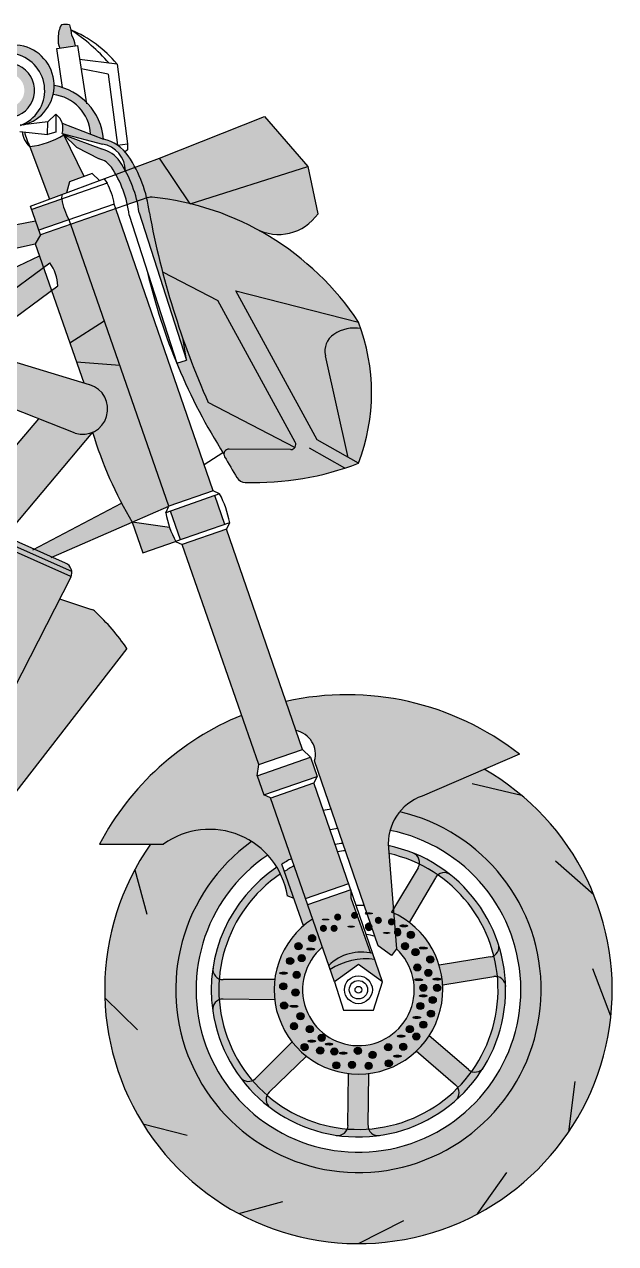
# Model space of a CAD drawing. Header units: millimetres. Extents: x 1027 to 2751, y 581 to 1781.
# Drawn here: x 2168 to 2751, y 581 to 1781 of the extents above; entities that cross this region are included whole.
import ezdxf

# ---------------------------------------------------------------- set-up
doc = ezdxf.new("R2010")
doc.units = ezdxf.units.MM

# ---------------------------------------------------------------- blocks, each defined once
blk = doc.blocks.new('*U1')
for p, q in [((-9.9, -20.5), (-9.4, 30.6)), ((9.9, -20.4), (10.6, 30.6))]:
    blk.add_line(p, q)
for centre, start, end in [((-19.8, -20.4), 261.2909, 359.5039), ((19.9, -20.6), 179.2591, 278.2365)]:
    blk.add_arc(centre, 10, start, end)
blk = doc.blocks.new('*U2')
at = {"color": 0, "linetype": 'ByBlock', "lineweight": -2, "transparency": 16777216}
for p, rotation in [((2554.6, 928.2), 150), ((2609, 849.6), 100), ((2583.8, 757.5), 49.99999999999999)]:
    blk.add_blockref('*U1', p, dxfattribs=dict(at, rotation=rotation))
blk.add_blockref('*U1', (2497, 717.5), dxfattribs=at)
blk = doc.blocks.new('*U3')
blk.add_line((-22.3, -11.3), (22.3, 11.3))
blk = doc.blocks.new('*U4')
at = {"color": 0, "linetype": 'ByBlock', "lineweight": -2, "transparency": 16777216}
for p, rotation in [((2633.9, 1027.7), 140), ((2710.5, 940.7), 112), ((2737.3, 827.8), 84.00000000000003), ((2707.9, 715.6), 56), ((2629.3, 630.3), 27.99999999999994)]:
    blk.add_blockref('*U3', p, dxfattribs=dict(at, rotation=rotation))
blk.add_blockref('*U3', (2519.8, 591.9), dxfattribs=at)
blk = doc.blocks.new('*U9')
blk.add_line((-21.7, -6), (21.7, 6))
blk = doc.blocks.new('*U10')
at = {"color": 0, "linetype": 'ByBlock', "lineweight": -2, "transparency": 16777216}
for p, rotation in [((2283.1, 926.9), 270), ((2263.7, 806.8), 300.0000000000001), ((2306.9, 693), 330.0000000000001)]:
    blk.add_blockref('*U9', p, dxfattribs=dict(at, rotation=rotation))
blk.add_blockref('*U9', (2401.2, 616.1), dxfattribs=at)
blk = doc.blocks.new('*U11')
for p, q in [((30.9, 9.6), (-20.1, 9.6)), ((30.9, -10.4), (-20.1, -9.6))]:
    blk.add_line(p, q)
for centre, start, end in [((-20.1, 19.6), 171.4804, 270), ((-20.3, -19.6), 89.1119, 188.1842)]:
    blk.add_arc(centre, 10, start, end)
blk = doc.blocks.new('*U12')
at = {"color": 0, "linetype": 'ByBlock', "lineweight": -2, "transparency": 16777216}
blk.add_blockref('*U11', (2384.2, 831), dxfattribs=at)
at = {"color": 0, "linetype": 'ByBlock', "lineweight": -2, "transparency": 16777216, "rotation": 45.00000000000001}
blk.add_blockref('*U11', (2417.1, 750.7), dxfattribs=at)

msp = doc.modelspace()

# ---------------------------------------------------------------- hatches: boundary and pattern name
at = {"true_color": 0x000000}
h = msp.add_hatch(color=18, dxfattribs=at)
h.dxf.hatch_style = 1
h.paths.add_polyline_path([(2132.2, 1734.7), (2151.7, 1733.1, -1.089439), (2148.8, 1700), (2129.5, 1701.7, 2.874893)])
h.paths.add_polyline_path([(2215.1, 1770.6, 0.087666), (2213, 1781, 0.113228), (2204.9, 1781, 0.14), (2201.7, 1768.3, 0.132033), (2203.3, 1758.1), (2218.9, 1760.5, 0.078034)])
h = msp.add_hatch(color=18, dxfattribs=at)
h.dxf.hatch_style = 1
h.paths.add_polyline_path([(2120.4, 1735.6, -1.404164), (2164.4, 1682), (2167.3, 1682.4, 1.648704)])
h = msp.add_hatch(color=18, dxfattribs=at)
h.dxf.hatch_style = 1
h.paths.add_polyline_path([(2197.7, 1721.2, -0.056013), (2196.7, 1712.3, -0.367399), (2233.6, 1673.4), (2246.4, 1668.5, 0.337799)])
h.paths.add_polyline_path([(2233.6, 1673.4), (2205.7, 1684, -0.145788), (2205.7, 1673.9), (2245.3, 1663.6, -0.361357), (2268, 1637), (2277.5, 1640.5, 0.02577), (2270.7, 1651.8, 0.190943), (2246.4, 1668.5)])
h.paths.add_polyline_path([(2207.3, 1672.5), (2219.7, 1660.4), (2242, 1649, -0.190943), (2254.1, 1640.6, -0.01952), (2258.5, 1633.5), (2268, 1637, 0.022913), (2262.4, 1646.2, 0.190943), (2244.2, 1658.7)])
h.paths.add_polyline_path([(2268, 1637), (2258.5, 1633.5, -0.074538), (2269.9, 1603.8), (2279.4, 1607.1, 0.068568)])
h = msp.add_hatch(color=18, dxfattribs=at)
h.dxf.hatch_style = 1
h.paths.add_polyline_path([(2289.7, 1537.2, 0.040395), (2318.5, 1447.7)])
h.paths.add_polyline_path([(2277.5, 1640.5), (2268, 1637, -0.068568), (2279.4, 1607.1), (2288.9, 1610.4, 0.063546)])
h.paths.add_polyline_path([(2268, 1637), (2258.5, 1633.5, -0.074538), (2269.9, 1603.8), (2279.4, 1607.1, 0.068568)])
h.paths.add_polyline_path([(2244.2, 1658.7), (2207.3, 1672.5), (2219.7, 1660.4), (2242, 1649, -0.190943), (2254.1, 1640.6, -0.01952), (2258.5, 1633.5), (2268, 1637, 0.022913), (2262.4, 1646.2, 0.190943)])
h.paths.add_polyline_path([(2246.4, 1668.5), (2205.7, 1684, -0.145788), (2205.7, 1673.9), (2245.3, 1663.6, -0.361357), (2268, 1637), (2277.5, 1640.5, 0.02577), (2270.7, 1651.8, 0.190943)])
h.paths.add_polyline_path([(2291.5, 1596, 0.028776), (2288.9, 1610.4), (2279.4, 1607.1, -0.024536), (2281.4, 1595.7), (2328, 1450.7), (2324.8, 1471.1, -0.038701)])
h = msp.add_hatch(color=18, dxfattribs=at)
h.dxf.hatch_style = 1
h.paths.add_polyline_path([(2447.5, 1641.4), (2405.1, 1690.8), (2301.5, 1649.5), (2331.8, 1604.8)])
h.paths.add_polyline_path([(2457.6, 1594.9), (2447.5, 1641.4), (2331.8, 1604.8, -0.063082), (2397.1, 1579.7, 0.378897)])
h.paths.add_polyline_path([(2301.5, 1649.5), (2277.5, 1640.5, -0.063546), (2288.9, 1610.4), (2290, 1610.8, -0.110002), (2294.3, 1611.3, -0.034292), (2331.8, 1604.8)])
h = msp.add_hatch(color=8)
h.dxf.hatch_style = 1
h.paths.add_polyline_path([(2490, 921.2), (2490, 929), (2447.4, 914.1), (2468.2, 854.4, -0.249046), (2509.3, 866.8)])
h.paths.add_polyline_path([(2511.7, 866.3, 0.26313), (2468.2, 854.4), (2469.6, 850.4, -0.180162), (2513.7, 860.5)])
h.paths.add_polyline_path([(2497.5, 855.6), (2521.3, 838.3), (2513.7, 860.5, 0.180162), (2469.6, 850.4), (2473.8, 838.3)])
h.paths.add_polyline_path([(2453.7, 1034.3), (2410.7, 1019.5), (2445.2, 920.4), (2487.9, 935.2)])
h.paths.add_polyline_path([(2367.4, 1284.2), (2323.8, 1269), (2399.2, 1052.5), (2442.3, 1067.4)])
h.paths.add_polyline_path([(2258.5, 1599.8), (2214, 1584.3), (2310.6, 1306.8), (2354.4, 1322)])
h.paths.add_polyline_path([(2207.3, 1672.5, -0.100086), (2173.8, 1660.9), (2193, 1609.2), (2209.9, 1615.4), (2212.7, 1626.2), (2227.2, 1631.5)])
h.paths.add_polyline_path([(2356, 1317.3), (2312.3, 1302.1), (2322.1, 1273.8), (2365.8, 1289)])
h.paths.add_polyline_path([(2456.8, 1040.7), (2450.3, 1059.6), (2397.7, 1041.4), (2404.3, 1022.5)])
at = {"true_color": 0x939598}
h = msp.add_hatch(color=252, dxfattribs=at)
h.dxf.hatch_style = 1
h.paths.add_polyline_path([(1462, 1131.5), (1403.6, 1108.2, -0.191789), (1397, 1105.6), (1435.7, 1076.7), (1471.5, 1069.4, -0.06506), (1537.2, 1091.9, 0.105271)])
h.paths.add_polyline_path([(1553.2, 1077.1, 0.087635), (1489.4, 1046.8), (1510.8, 1020, -0.006182), (1515.4, 1015.9), (1590.3, 1024.1, 0.079654)])
h.paths.add_polyline_path([(2274.6, 1291.2, -0.013734), (2264.1, 1309.9), (2178, 1264.5), (2195.5, 1256.8)])
h.paths.add_polyline_path([(2311.4, 1285.9), (2274.6, 1291.2), (2285.2, 1260.9), (2317.4, 1272.1, -0.038142)])
h.paths.add_polyline_path([(2247, 1489.5), (2213.1, 1467.9), (2219.8, 1448.7), (2262.3, 1445.6)])
h.paths.add_polyline_path([(2205.3, 1609.4), (2175.6, 1599.1), (2182.6, 1578.9), (2212.3, 1589.1, -0.095766)])
at = {"true_color": 0x7aafdf}
h = msp.add_hatch(color=143, dxfattribs=at)
h.dxf.hatch_style = 1
h.paths.add_polyline_path([(2397.1, 1579.7, -0.005853), (2396.1, 1580.3, 0.096584), (2294.3, 1611.3, 0.110002), (2290, 1610.8), (2288.9, 1610.4, -0.028776), (2291.5, 1596, 0.017902), (2304.5, 1537.6), (2359, 1509.5), (2435.2, 1370, -0.572205), (2430.7, 1362.6), (2370, 1363.1, 0.577318), (2365.6, 1355.7, 0.008793), (2377.8, 1335.1, 0.252666), (2386, 1330.3, 0.099206), (2497.5, 1349.2), (2456.8, 1372.2), (2376.6, 1519.1), (2497.5, 1488.1, 0.124197)])
h = msp.add_hatch(color=9)
h.dxf.hatch_style = 1
h.paths.add_polyline_path([(1502.2, 1201.5), (1471.1, 1222.8, -0.417127), (1473.3, 1210.5), (1469.3, 1204.8), (1518.8, 1169.9, -0.666421), (1531.9, 1164.5, -0.109771), (1531.1, 1161.2), (1665.6, 1066.5, -0.200055), (1662.6, 1073.6, -0.468926), (1674.5, 1083.5)])
h.paths.add_polyline_path([(1714.9, 1217.8, -1), (1674.9, 1217.8), (1674.9, 1083.4, -0.348504), (1682.7, 1073.6, -0.49885), (1714.9, 1083.1)], flags=17)
h.paths.add_polyline_path([(2084.1, 1431.6, -0.267949), (2063.6, 1445.8), (1714.9, 1083.1, 0.49885), (1682.7, 1073.6, -0.105746), (1681.8, 1069.5), (1659, 1018.7, 0.223491), (1659.2, 1010.2), (1682.1, 963.6, -0.073846), (1681.8, 966, -0.229093), (1684.9, 972.5), (1739.1, 1022.8, -0.460011), (1743.7, 1026.7, -0.151636), (1796.8, 1132.7)])
h.paths.add_polyline_path([(2232.7, 1426.5), (2117, 1461.5), (2063.6, 1445.8, 0.267949), (2084.1, 1431.6), (2218.3, 1378.7, 1)])
h.paths.add_polyline_path([(2195.2, 1519.4), (2187.3, 1541.9), (2118.2, 1490.7, -0.059627), (2117, 1461.5)])
h.paths.add_polyline_path([(2179.1, 1565.4), (2184.3, 1574), (2179.4, 1588.1), (2082.1, 1568.7, -0.05517), (2099.2, 1547.6)])
h.paths.add_polyline_path([(2138.4, 1532.2), (2112.4, 1519.8, -0.060578), (2118.2, 1490.7), (2137.6, 1505.1)])
h.paths.add_polyline_path([(2187.3, 1541.9), (2183.3, 1553.5), (2158.1, 1541.5), (2155.8, 1518.6)])
h.paths.add_polyline_path([(2158.1, 1541.5), (2138.4, 1532.2), (2137.6, 1505.1), (2155.8, 1518.6)], flags=17)
h.paths.add_polyline_path([(2158.1, 1541.5), (2160.1, 1561.2), (2139.1, 1556.5), (2138.4, 1532.2)])
at = {"true_color": 0x000000}
h = msp.add_hatch(color=18, dxfattribs=at)
h.dxf.hatch_style = 1
h.paths.add_polyline_path([(2262.3, 1445.6), (2219.8, 1448.7), (2226.9, 1428.3), (2232.7, 1426.5, -0.6963), (2235.6, 1379.7, 0.062141), (2274.6, 1291.2), (2310.6, 1306.8)])
h.paths.add_polyline_path([(2214, 1584.3), (2184.3, 1574), (2179.1, 1565.4), (2187.3, 1541.9), (2193.4, 1546.4, -0.151183), (2201.2, 1523.9), (2195.2, 1519.4), (2213.1, 1467.9), (2247, 1489.5)])
h = msp.add_hatch(color=18, dxfattribs=at)
h.dxf.hatch_style = 1
h.paths.add_polyline_path([(2359, 1509.5), (2304.5, 1537.6, 0.0408), (2349.4, 1409), (2434.9, 1364.8, 0.282197), (2435.2, 1370)])
at = {"true_color": 0xf27172}
h = msp.add_hatch(color=11, dxfattribs=at)
h.dxf.hatch_style = 1
h.paths.add_polyline_path([(2464.9, 1455.1, -0.309177), (2473.3, 1476.1, -0.194906), (2499.9, 1481.7, 0.008739), (2497.5, 1488.1), (2376.6, 1519.1), (2456.8, 1372.2), (2487.5, 1354.8)])
h = msp.add_hatch(color=7)
h.dxf.hatch_style = 1
h.paths.add_polyline_path([(2499.9, 1481.7, 0.194906), (2473.3, 1476.1, 0.309177), (2464.9, 1455.1), (2487.5, 1354.8), (2497.5, 1349.2, 0.175647)])
at = {"true_color": 0x7aafdf}
h = msp.add_hatch(color=143, dxfattribs=at)
h.dxf.hatch_style = 1
h.paths.add_polyline_path([(2349.4, 1409, -0.019999), (2324.8, 1471.1), (2328, 1450.7), (2318.5, 1447.7, 0.043333), (2365, 1358.1, -0.416665), (2370, 1363.1), (2430.7, 1362.6, 0.24969), (2434.9, 1364.8)])
h = msp.add_hatch(color=9)
h.dxf.hatch_style = 1
h.paths.add_polyline_path([(2235.6, 1379.7, -0.179037), (2218.3, 1378.7), (2182.3, 1392.9), (2101.7, 1298.4), (2149.3, 1277.3)])
edge = h.paths.add_edge_path()
edge.add_line((1999.6, 1343.7), (1948, 1290))
edge.add_line((1948, 1290), (2129, 1209.6))
edge.add_arc((2128.3, 1198.4), 11.2, -81.15, 86.4454, ccw=False)
edge.add_line((2130, 1187.3), (2031.4, 963.6))
edge.add_arc((1984, 979.3), 50, 330.8036, 341.6446, ccw=False)
edge.add_line((2027.6, 954.9), (1994.1, 878.8))
edge.add_ellipse((1962.1, 878.8), major_axis=(32, 0), ratio=0.299491, start_angle=0, end_angle=360)
edge.add_line((1994.1, 878.8), (2027.6, 954.9))
edge.add_arc((1984, 979.3), 50, 209.821, 330.8036, ccw=False)
edge.add_arc((1868.2, 994.1), 82.5, 318.2262, 331.3049, ccw=False)
edge.add_arc((1839, 932.8), 91, -61.4752, 4.0038, ccw=False)
edge.add_ellipse((1881.2, 849.1), major_axis=(32, 0), ratio=0.117114, start_angle=241.1096, end_angle=447.7659, ccw=False)
edge.add_arc((1839, 932.8), 91, 244.5275, 287.091, ccw=False)
edge.add_line((1799.9, 850.6), (1817.5, 815))
edge.add_line((1817.5, 815), (1837.6, 815))
edge.add_line((1837.6, 815), (1850, 823.3))
edge.add_line((1850, 823.3), (1947.7, 823.3))
edge.add_line((1947.7, 823.3), (1981.1, 866))
edge.add_line((1981.1, 866), (2103.4, 829.9))
edge.add_line((2103.4, 829.9), (2106.2, 833.4))
edge.add_line((2106.2, 833.4), (2050, 848.2))
edge.add_line((2050, 848.2), (2062.7, 901.8))
edge.add_arc((2118.9, 893.9), 56.7, 157.5969, 172.0257, ccw=False)
edge.add_arc((2061.9, 945), 29.9, 278.6198, 343.1558)
edge.add_line((2090.5, 936.4), (2066.7, 948.6))
edge.add_line((2066.7, 948.6), (2214.1, 1237))
edge.add_arc((2205.2, 1241.5), 10, 332.9306, 427.8273)
edge.add_line((2209, 1250.8), (1999.6, 1343.7))
h.paths.add_polyline_path([(2269.4, 1166.8, 0.055466), (2238.2, 1203, 0.108837), (2234.5, 1205.2), (2203.1, 1215.5), (2066.7, 948.6), (2090.5, 936.4)])
h.paths.add_polyline_path([(2071.6, 1224.1), (2030.8, 1242.3), (1927, 1159, -0.58791), (1957.6, 1142.1, -0.197601), (1951.8, 1128)], flags=17)
h.paths.add_polyline_path([(1927, 1159), (1848.2, 1186.2), (1821.1, 1157.9), (1931.6, 1123, -0.327087), (1917.6, 1142.1, -0.259517)], flags=17)
h.paths.add_polyline_path([(1527, 1157.4, -0.530108), (1516.6, 1164.5, -0.15267), (1517.9, 1168.8), (1412.4, 1123.5), (1469.3, 1204.8), (1455, 1214.9), (1394.3, 1127.8), (1397, 1124.8, -0.414214), (1406.6, 1115.2, -0.206055), (1403.6, 1108.2)])
h.paths.add_polyline_path([(1378, 1146.5), (1368.8, 1139.4), (1387.4, 1115.2, -0.20456), (1390.4, 1122.1), (1394.3, 1127.8)])
h.paths.add_polyline_path([(1378, 1146.5), (1369.4, 1156.3), (1369.8, 1153), (1367, 1154.4), (1368, 1152), (1365.1, 1153.2), (1366.6, 1151.4), (1364.1, 1151.4), (1365.9, 1150.2), (1363.4, 1150.2), (1364.9, 1149.2), (1361.1, 1149.2), (1368.8, 1139.4)])
h.paths.add_polyline_path([(1683.3, 961.2, -0.081804), (1682.1, 963.6), (1678.6, 970.7), (1664.5, 963.7), (1720.5, 815), (1755.4, 815)])
h.paths.add_polyline_path([(1702.4, 873.5, -1), (1712.4, 873.5, -1)], flags=16)
h.paths.add_polyline_path([(1787.3, 781.1), (1795.5, 786.6), (1769.5, 786.4), (1755.4, 815), (1740.8, 815, -0.111693), (1740.8, 747.2), (1837.6, 747.2)])
h.paths.add_polyline_path([(2122, 829.3), (2106.2, 833.4), (2103.4, 829.9), (2045.6, 756.5), (2056.2, 748.1, 0.112943), (2061.4, 752.3)])
h.paths.add_polyline_path([(2089.5, 854.9), (2050.7, 851), (2050, 848.2), (2106.2, 833.4), (2122, 829.3)], flags=17)
at = {"true_color": 0x272525}
h = msp.add_hatch(color=250, dxfattribs=at)
h.dxf.hatch_style = 1
h.paths.add_polyline_path([(2656, 1062.7, 0.224827), (2426, 1114.6), (2435.9, 1085.8, -0.436406), (2454.2, 1056.1), (2517, 873.9), (2529.9, 864.2), (2535, 870.9), (2532.1, 906.2, 0.006501), (2530.1, 907), (2531.8, 909.9), (2527, 970.2, -0.340962), (2560.3, 1021.4)])
h.paths.add_polyline_path([(2410.7, 1019.5), (2404.3, 1022.5), (2397.7, 1041.4), (2399.2, 1052.5), (2382.3, 1100.9, 0.176905), (2242.4, 974), (2305.6, 974, -0.557957), (2427.4, 923.2), (2433.9, 920.7), (2421.9, 954.3, -0.018943), (2431.5, 959.7)])
at = {"true_color": 0x000000}
h = msp.add_hatch(color=18, dxfattribs=at)
h.dxf.hatch_style = 1
h.paths.add_polyline_path([(1597.5, 824), (1571.4, 840.6), (1559.8, 840.1), (1523.7, 867.6, -4.433192), (1430.1, 990.6), (1434.3, 997), (1485.1, 1004.1), (1493.2, 998.2), (1535.2, 965.3), (1553.7, 972, 6.322135)])
h.paths.add_polyline_path([(2621.4, 1047.8), (2560.3, 1021.4, 0.137456), (2538.2, 1005.9, -4.620351), (2392.2, 976.6, 0.305542), (2305.6, 974), (2292.7, 974, 2.581617)])
h = msp.add_hatch(color=18, dxfattribs=at)
h.dxf.hatch_style = 1
h.paths.add_polyline_path([(1433.4, 965.6), (1430.1, 990.6, 4.433192), (1523.7, 867.6), (1502.4, 883.8), (1499, 882.1, -5.856936)])
h.paths.add_polyline_path([(2408.1, 963.3, 0.067082), (2392.2, 976.6, 4.620351), (2538.2, 1005.9, 0.104808), (2528.6, 987.5, -5.007137)])
h = msp.add_hatch(color=18, dxfattribs=at)
h.dxf.hatch_style = 1
h.paths.add_polyline_path([(2393.1, 741.2, -0.352), (2381, 744.4, 0.073013), (2410.7, 714.5, -0.352), (2407.5, 726.6, -0.037361)])
h.paths.add_polyline_path([(2360.4, 820.7, 0.352), (2354, 809.9, 0.124097), (2381, 744.4, 0.352), (2393.1, 741.2, -0.16036)])
h.paths.add_polyline_path([(2360.5, 841.2, -0.352), (2354.1, 852.1, 0.073013), (2354, 809.9, -0.352), (2360.4, 820.7, -0.037361)])
h.paths.add_polyline_path([(2420.7, 944.6, 0.024294), (2417.1, 951.2, 0.211606), (2354.1, 852.1, 0.352), (2360.5, 841.2, -0.228938)])
h.paths.add_polyline_path([(2588.2, 943.7, 0.352), (2575.7, 943.7, -0.18173), (2630.9, 864.2, 0.352), (2635.3, 876, 0.145236)])
h.paths.add_polyline_path([(2635.3, 876, -0.352), (2630.9, 864.2, -0.733581), (2407.5, 726.6, 0.352), (2410.7, 714.5, 0.733581)])
h.paths.add_polyline_path([(2551.3, 965.2, 0.044166), (2526.8, 972.6, 0.012045), (2527, 970.2), (2527.4, 964.8, -0.058099), (2557.5, 954.3, 0.352)])
h.paths.add_polyline_path([(2551.3, 965.2, -0.352), (2557.5, 954.3, -0.038417), (2575.7, 943.7, -0.352), (2588.2, 943.7, 0.074074)])
h.paths.add_polyline_path([(2507.5, 693.4, -0.038417), (2486.4, 693.5, -0.352), (2475.6, 687.3, 0.074074), (2518.3, 687.1, -0.352)])
at = {"true_color": 0xc7c8ca}
h = msp.add_hatch(color=9, dxfattribs=at)
h.dxf.hatch_style = 1
h.paths.add_polyline_path([(2446.3, 765.2, -0.060414), (2432.1, 779.3), (2396.1, 743.2, -0.091673), (2393.1, 741.2, 0.037361), (2407.5, 726.6, -0.094106), (2409.7, 729.7)])
h.paths.add_polyline_path([(2415, 840.6), (2364, 840.6, -0.091673), (2360.5, 841.2, 0.037361), (2360.4, 820.7, -0.094106), (2364.1, 821.4), (2415, 820.6, -0.060414)])
h.paths.add_polyline_path([(2507.5, 748.1, -0.060385), (2487.5, 748.1), (2487.1, 697.1, -0.090325), (2486.4, 693.5, 0.038417), (2507.5, 693.4, -0.093688), (2506.9, 697.1)])
h.paths.add_polyline_path([(2567.2, 785.2, -0.060385), (2554.3, 769.9), (2593.1, 736.8, -0.090325), (2595.4, 734, 0.038417), (2609, 750.1, -0.093688), (2605.8, 751.9)])
h.paths.add_polyline_path([(2630.9, 864.2, -0.093688), (2627.4, 863), (2577.1, 854.8, -0.060385), (2580.5, 835.1), (2630.9, 843.5, -0.090325), (2634.4, 843.4, 0.038417)])
h.paths.add_polyline_path([(2434, 952.5, 0.019906), (2424.5, 947.1), (2443.5, 893.7, -0.032644), (2452.2, 900.2)])
h.paths.add_polyline_path([(2573.4, 941, -0.090325), (2575.7, 943.7, 0.038417), (2557.5, 954.3, -0.093688), (2556.2, 950.8), (2531.8, 909.9), (2532.1, 906.2, -0.053863), (2547.5, 897)])
h.paths.add_polyline_path([(2551.3, 965.2, -0.352), (2557.5, 954.3, -0.038417), (2575.7, 943.7, -0.352), (2588.2, 943.7, 0.074074)])
h.paths.add_polyline_path([(2635.3, 876, -0.352), (2630.9, 864.2, -0.038417), (2634.4, 843.4, -0.352), (2642.5, 833.8, 0.074074)])
h.paths.add_polyline_path([(2360.5, 841.2, -0.352), (2354.1, 852.1, 0.073013), (2354, 809.9, -0.352), (2360.4, 820.7, -0.037361)])
h.paths.add_polyline_path([(2507.5, 693.4, -0.038417), (2486.4, 693.5, -0.352), (2475.6, 687.3, 0.074074), (2518.3, 687.1, -0.352)])
h.paths.add_polyline_path([(2393.1, 741.2, -0.352), (2381, 744.4, 0.073013), (2410.7, 714.5, -0.352), (2407.5, 726.6, -0.037361)])
h = msp.add_hatch(color=9, dxfattribs=at)
h.dxf.hatch_style = 1
h.paths.add_polyline_path([(1373.8, 878.9), (1400, 895.1, 5.704443), (1429.1, 846.6), (1402.5, 833.1, -3.805736)])
h.paths.add_polyline_path([(1269.9, 834, -1), (1276.9, 834, -1)], flags=16)
h.paths.add_polyline_path([(1277.8, 815, -1), (1270.8, 815, -1)], flags=16)
h.paths.add_polyline_path([(1282, 827.9, -1), (1289, 827.9, -1)], flags=16)
edge = h.paths.add_edge_path(flags=16)
edge.add_ellipse((1283.8, 814.3), major_axis=(3.88, -0.04), ratio=0.248143, start_angle=0, end_angle=360)
edge = h.paths.add_edge_path(flags=16)
edge.add_ellipse((1273.7, 847), major_axis=(3.88, -0.04), ratio=0.248143, start_angle=0, end_angle=360)
h.paths.add_polyline_path([(1283.1, 845.4, -1), (1290.1, 845.4, -1)], flags=16)
h.paths.add_polyline_path([(1293.9, 804.5, -1), (1286.9, 804.5, -1)], flags=16)
h.paths.add_polyline_path([(1287.5, 794.8, -1), (1280.5, 794.8, -1)], flags=16)
h.paths.add_polyline_path([(1276.7, 858.9, -1), (1283.7, 858.9, -1)], flags=16)
h.paths.add_polyline_path([(1288.1, 861.8, -1), (1295.1, 861.8, -1)], flags=16)
h.paths.add_polyline_path([(1303.1, 791.9, -1), (1296.1, 791.9, -1)], flags=16)
h.paths.add_polyline_path([(1284.9, 873.5, -1), (1291.9, 873.5, -1)], flags=16)
edge = h.paths.add_edge_path(flags=16)
edge.add_ellipse((1300.5, 870.7), major_axis=(3.88, -0.04), ratio=0.248143, start_angle=0, end_angle=360)
edge = h.paths.add_edge_path(flags=16)
edge.add_ellipse((1301.5, 780), major_axis=(3.88, -0.04), ratio=0.248143, start_angle=0, end_angle=360)
h.paths.add_polyline_path([(1297.9, 774.1, -1), (1290.9, 774.1, -1)], flags=16)
h.paths.add_polyline_path([(1314.7, 783.2, -1), (1307.7, 783.2, -1)], flags=16)
h.paths.add_polyline_path([(1298.3, 881.4, -1), (1305.3, 881.4, -1)], flags=16)
h.paths.add_polyline_path([(1313.3, 770.7, -1), (1306.3, 770.7, -1)], flags=16)
edge = h.paths.add_edge_path(flags=16)
edge.add_ellipse((1318.5, 777.1), major_axis=(3.88, -0.04), ratio=0.248143, start_angle=0, end_angle=360)
h.paths.add_polyline_path([(1327.2, 769.8, -1), (1320.2, 769.8, -1)], flags=16)
h.paths.add_polyline_path([(1309.5, 891.1, -1), (1316.5, 891.1, -1)], flags=16)
h.paths.add_polyline_path([(1320, 891.1, -1), (1327, 891.1, -1)], flags=16)
edge = h.paths.add_edge_path(flags=16)
edge.add_ellipse((1332.5, 768.2), major_axis=(3.88, -0.04), ratio=0.248143, start_angle=0, end_angle=360)
edge = h.paths.add_edge_path(flags=16)
edge.add_ellipse((1315.1, 899.8), major_axis=(3.88, -0.04), ratio=0.248143, start_angle=0, end_angle=360)
h.paths.add_polyline_path([(1329.2, 756.2, -1), (1322.2, 756.2, -1)], flags=16)
h.paths.add_polyline_path([(1350.4, 770.5, -1), (1343.4, 770.5, -1)], flags=16)
h.paths.add_polyline_path([(1323.5, 902.2, -1), (1330.5, 902.2, -1)], flags=16)
edge = h.paths.add_edge_path(flags=16)
edge.add_ellipse((1340.2, 892.8), major_axis=(3.88, -0.04), ratio=0.248143, start_angle=0, end_angle=360)
h.paths.add_polyline_path([(1344.6, 756.6, -1), (1337.6, 756.6, -1)], flags=16)
h.paths.add_polyline_path([(1340.2, 903.9, -1), (1347.2, 903.9, -1)], flags=16)
h.paths.add_polyline_path([(1364.9, 766.5, -1), (1357.9, 766.5, -1)], flags=16)
h.paths.add_polyline_path([(1354.4, 892.6, -1), (1361.4, 892.6, -1)], flags=16)
h.paths.add_polyline_path([(1361, 755.7, -1), (1354, 755.7, -1)], flags=16)
h.paths.add_polyline_path([(1380.3, 774, -1), (1373.3, 774, -1)], flags=16)
edge = h.paths.add_edge_path(flags=16)
edge.add_ellipse((1358.1, 905.8), major_axis=(3.88, -0.04), ratio=0.248143, start_angle=0, end_angle=360)
edge = h.paths.add_edge_path(flags=16)
edge.add_ellipse((1375.3, 886.6), major_axis=(3.88, -0.04), ratio=0.248143, start_angle=0, end_angle=360)
h.paths.add_polyline_path([(1363.6, 899, -1), (1370.6, 899, -1)], flags=16)
edge = h.paths.add_edge_path(flags=16)
edge.add_ellipse((1389.5, 784.9), major_axis=(3.88, -0.04), ratio=0.248143, start_angle=0, end_angle=360)
h.paths.add_polyline_path([(1380.9, 758.1, -1), (1373.9, 758.1, -1)], flags=16)
edge = h.paths.add_edge_path(flags=16)
edge.add_ellipse((1385.9, 765.2), major_axis=(3.88, -0.04), ratio=0.248143, start_angle=0, end_angle=360)
h.paths.add_polyline_path([(1376.5, 897.5, -1), (1383.5, 897.5, -1)], flags=16)
h.paths.add_polyline_path([(1395.1, 774.5, -1), (1388.1, 774.5, -1)], flags=16)
h.paths.add_polyline_path([(1401.6, 791.9, -1), (1394.6, 791.9, -1)], flags=16)
edge = h.paths.add_edge_path(flags=16)
edge.add_ellipse((1404.9, 803.3), major_axis=(3.88, -0.04), ratio=0.248143, start_angle=0, end_angle=360)
h.paths.add_polyline_path([(1411.9, 814.6, -1), (1404.9, 814.6, -1)], flags=16)
edge = h.paths.add_edge_path(flags=16)
edge.add_ellipse((1392.2, 893.5), major_axis=(3.88, -0.04), ratio=0.248143, start_angle=0, end_angle=360)
h.paths.add_polyline_path([(1408, 784.5, -1), (1401, 784.5, -1)], flags=16)
edge = h.paths.add_edge_path(flags=16)
edge.add_ellipse((1411.3, 824.6), major_axis=(3.88, -0.04), ratio=0.248143, start_angle=0, end_angle=360)
h.paths.add_polyline_path([(1407.9, 832.4, -1), (1414.9, 832.4, -1)], flags=16)
h.paths.add_polyline_path([(1414.9, 796.2, -1), (1407.9, 796.2, -1)], flags=16)
h.paths.add_polyline_path([(1422.4, 807.1, -1), (1415.4, 807.1, -1)], flags=16)
h.paths.add_polyline_path([(1424.2, 820.5, -1), (1417.2, 820.5, -1)], flags=16)
h.paths.add_polyline_path([(1421.5, 832.4, -1), (1428.5, 832.4, -1)], flags=16)
edge = h.paths.add_edge_path(flags=16)
edge.add_ellipse((1424.8, 841.1), major_axis=(3.88, -0.04), ratio=0.248143, start_angle=0, end_angle=360)
h.paths.add_polyline_path([(2461.9, 872.4), (2452.2, 900.2, 3.891806), (2532.1, 906.2), (2532.6, 899.8, -0.325939), (2533, 895.7), (2533.4, 889.8, -2.110978), (2533.9, 884.4), (2535, 870.9, -2.629886)])
h.paths.add_polyline_path([(2437.5, 794.8, -1), (2430.5, 794.8, -1)], flags=16)
h.paths.add_polyline_path([(2420.8, 815, -1), (2427.8, 815, -1)], flags=16)
h.paths.add_polyline_path([(2436.9, 804.5, -1), (2443.9, 804.5, -1)], flags=16)
edge = h.paths.add_edge_path(flags=16)
edge.add_ellipse((2433.8, 814.3), major_axis=(3.88, -0.04), ratio=0.248143, start_angle=0, end_angle=360)
h.paths.add_polyline_path([(2453.1, 791.9, -1), (2446.1, 791.9, -1)], flags=16)
h.paths.add_polyline_path([(2432, 827.9, -1), (2439, 827.9, -1)], flags=16)
h.paths.add_polyline_path([(2419.9, 834, -1), (2426.9, 834, -1)], flags=16)
h.paths.add_polyline_path([(2447.9, 774.1, -1), (2440.9, 774.1, -1)], flags=16)
edge = h.paths.add_edge_path(flags=16)
edge.add_ellipse((2451.5, 780), major_axis=(3.88, -0.04), ratio=0.248143, start_angle=0, end_angle=360)
h.paths.add_polyline_path([(2464.7, 783.2, -1), (2457.7, 783.2, -1)], flags=16)
h.paths.add_polyline_path([(2433.1, 845.4, -1), (2440.1, 845.4, -1)], flags=16)
edge = h.paths.add_edge_path(flags=16)
edge.add_ellipse((2423.7, 847), major_axis=(3.88, -0.04), ratio=0.248143, start_angle=0, end_angle=360)
h.paths.add_polyline_path([(2463.3, 770.7, -1), (2456.3, 770.7, -1)], flags=16)
edge = h.paths.add_edge_path(flags=16)
edge.add_ellipse((2468.5, 777.1), major_axis=(3.88, -0.04), ratio=0.248143, start_angle=0, end_angle=360)
h.paths.add_polyline_path([(2426.7, 858.9, -1), (2433.7, 858.9, -1)], flags=16)
h.paths.add_polyline_path([(2477.2, 769.8, -1), (2470.2, 769.8, -1)], flags=16)
h.paths.add_polyline_path([(2438.1, 861.8, -1), (2445.1, 861.8, -1)], flags=16)
edge = h.paths.add_edge_path(flags=16)
edge.add_ellipse((2482.5, 768.2), major_axis=(3.88, -0.04), ratio=0.248143, start_angle=0, end_angle=360)
h.paths.add_polyline_path([(2479.2, 756.2, -1), (2472.2, 756.2, -1)], flags=16)
h.paths.add_polyline_path([(2434.9, 873.5, -1), (2441.9, 873.5, -1)], flags=16)
edge = h.paths.add_edge_path(flags=16)
edge.add_ellipse((2450.5, 870.7), major_axis=(3.88, -0.04), ratio=0.248143, start_angle=0, end_angle=360)
h.paths.add_polyline_path([(2500.4, 770.5, -1), (2493.4, 770.5, -1)], flags=16)
h.paths.add_polyline_path([(2494.6, 756.6, -1), (2487.6, 756.6, -1)], flags=16)
h.paths.add_polyline_path([(2448.3, 881.4, -1), (2455.3, 881.4, -1)], flags=16)
h.paths.add_polyline_path([(2514.9, 766.5, -1), (2507.9, 766.5, -1)], flags=16)
h.paths.add_polyline_path([(2511, 755.7, -1), (2504, 755.7, -1)], flags=16)
h.paths.add_polyline_path([(2530.3, 774, -1), (2523.3, 774, -1)], flags=16)
h.paths.add_polyline_path([(2530.9, 758.1, -1), (2523.9, 758.1, -1)], flags=16)
edge = h.paths.add_edge_path(flags=16)
edge.add_ellipse((2539.5, 784.9), major_axis=(3.88, -0.04), ratio=0.248143, start_angle=0, end_angle=360)
edge = h.paths.add_edge_path(flags=16)
edge.add_ellipse((2535.9, 765.2), major_axis=(3.88, -0.04), ratio=0.248143, start_angle=0, end_angle=360)
h.paths.add_polyline_path([(2545.1, 774.5, -1), (2538.1, 774.5, -1)], flags=16)
h.paths.add_polyline_path([(2551.6, 791.9, -1), (2544.6, 791.9, -1)], flags=16)
edge = h.paths.add_edge_path(flags=16)
edge.add_ellipse((2554.9, 803.3), major_axis=(3.88, -0.04), ratio=0.248143, start_angle=0, end_angle=360)
h.paths.add_polyline_path([(2558, 784.5, -1), (2551, 784.5, -1)], flags=16)
h.paths.add_polyline_path([(2554.9, 814.6, -1), (2561.9, 814.6, -1)], flags=16)
h.paths.add_polyline_path([(2564.9, 796.2, -1), (2557.9, 796.2, -1)], flags=16)
edge = h.paths.add_edge_path(flags=16)
edge.add_ellipse((2557, 840.5), major_axis=(3.88, -0.04), ratio=0.248143, start_angle=0, end_angle=360)
edge = h.paths.add_edge_path(flags=16)
edge.add_ellipse((2561.3, 824.6), major_axis=(3.88, -0.04), ratio=0.248143, start_angle=0, end_angle=360)
h.paths.add_polyline_path([(2539.9, 873.5, -1), (2546.9, 873.5, -1)], flags=16)
h.paths.add_polyline_path([(2557.9, 832.4, -1), (2564.9, 832.4, -1)], flags=16)
h.paths.add_polyline_path([(2552, 852.6, -1), (2559, 852.6, -1)], flags=16)
h.paths.add_polyline_path([(2572.4, 807.1, -1), (2565.4, 807.1, -1)], flags=16)
h.paths.add_polyline_path([(2550.2, 867.7, -1), (2557.2, 867.7, -1)], flags=16)
h.paths.add_polyline_path([(2567.2, 820.5, -1), (2574.2, 820.5, -1)], flags=16)
h.paths.add_polyline_path([(2562.8, 847.2, -1), (2569.8, 847.2, -1)], flags=16)
edge = h.paths.add_edge_path(flags=16)
edge.add_ellipse((2542.2, 893.5), major_axis=(3.88, -0.04), ratio=0.248143, start_angle=0, end_angle=360)
h.paths.add_polyline_path([(2545.7, 884.7, -1), (2552.7, 884.7, -1)], flags=16)
h.paths.add_polyline_path([(2571.5, 832.4, -1), (2578.5, 832.4, -1)], flags=16)
edge = h.paths.add_edge_path(flags=16)
edge.add_ellipse((2561.5, 871.7), major_axis=(3.88, -0.04), ratio=0.248143, start_angle=0, end_angle=360)
h.paths.add_polyline_path([(2564.7, 860.5, -1), (2571.7, 860.5, -1)], flags=16)
edge = h.paths.add_edge_path(flags=16)
edge.add_ellipse((2574.8, 841.1), major_axis=(3.88, -0.04), ratio=0.248143, start_angle=0, end_angle=360)
at = {"true_color": 0x000000}
h = msp.add_hatch(color=18, dxfattribs=at)
h.dxf.hatch_style = 1
edge = h.paths.add_edge_path()
edge.add_ellipse((2465.1, 899.8), major_axis=(3.88, -0.04), ratio=0.248143, start_angle=0, end_angle=360)
h = msp.add_hatch(color=18, dxfattribs=at)
h.dxf.hatch_style = 1
h.paths.add_polyline_path([(2473.5, 902.2, 1), (2480.5, 902.2, 1)])
h = msp.add_hatch(color=18, dxfattribs=at)
h.dxf.hatch_style = 1
h.paths.add_polyline_path([(2490.2, 903.9, 1), (2497.2, 903.9, 1)])
h = msp.add_hatch(color=18, dxfattribs=at)
h.dxf.hatch_style = 1
edge = h.paths.add_edge_path()
edge.add_ellipse((2508.1, 905.8), major_axis=(3.88, -0.04), ratio=0.248143, start_angle=0, end_angle=360)
h = msp.add_hatch(color=18, dxfattribs=at)
h.dxf.hatch_style = 1
h.paths.add_polyline_path([(2513.6, 899, 1), (2520.6, 899, 1)])
h = msp.add_hatch(color=18, dxfattribs=at)
h.dxf.hatch_style = 1
h.paths.add_polyline_path([(2526.5, 897.5, 1), (2533.5, 897.5, 1)])
h = msp.add_hatch(color=18, dxfattribs=at)
h.dxf.hatch_style = 1
h.paths.add_polyline_path([(2459.5, 891.1, 1), (2466.5, 891.1, 1)])
h = msp.add_hatch(color=18, dxfattribs=at)
h.dxf.hatch_style = 1
h.paths.add_polyline_path([(2470, 891.1, 1), (2477, 891.1, 1)])
h = msp.add_hatch(color=18, dxfattribs=at)
h.dxf.hatch_style = 1
edge = h.paths.add_edge_path()
edge.add_ellipse((2490.2, 892.8), major_axis=(3.88, -0.04), ratio=0.248143, start_angle=0, end_angle=360)
h = msp.add_hatch(color=18, dxfattribs=at)
h.dxf.hatch_style = 1
h.paths.add_polyline_path([(2504.4, 892.6, 1), (2511.4, 892.6, 1)])
h = msp.add_hatch(color=18, dxfattribs=at)
h.dxf.hatch_style = 1
h.paths.add_polyline_path([(2532.4, 887.3, 1), (2539.4, 887.3, 1)])
h = msp.add_hatch(color=18, dxfattribs=at)
h.dxf.hatch_style = 1
edge = h.paths.add_edge_path()
edge.add_ellipse((2542.2, 893.5), major_axis=(3.88, -0.04), ratio=0.248143, start_angle=0, end_angle=360)
h = msp.add_hatch(color=18, dxfattribs=at)
h.dxf.hatch_style = 1
h.paths.add_polyline_path([(2434.9, 873.5, 1), (2441.9, 873.5, 1)])
h = msp.add_hatch(color=18, dxfattribs=at)
h.dxf.hatch_style = 1
h.paths.add_polyline_path([(2448.3, 881.4, 1), (2455.3, 881.4, 1)])
h = msp.add_hatch(color=18, dxfattribs=at)
h.dxf.hatch_style = 1
edge = h.paths.add_edge_path()
edge.add_ellipse((2525.3, 886.6), major_axis=(3.88, -0.04), ratio=0.248143, start_angle=0, end_angle=360)
h = msp.add_hatch(color=18, dxfattribs=at)
h.dxf.hatch_style = 1
h.paths.add_polyline_path([(2539.9, 873.5, 1), (2546.9, 873.5, 1)])
h = msp.add_hatch(color=18, dxfattribs=at)
h.dxf.hatch_style = 1
h.paths.add_polyline_path([(2545.7, 884.7, 1), (2552.7, 884.7, 1)])
h = msp.add_hatch(color=18, dxfattribs=at)
h.dxf.hatch_style = 1
h.paths.add_polyline_path([(2438.1, 861.8, 1), (2445.1, 861.8, 1)])
h = msp.add_hatch(color=18, dxfattribs=at)
h.dxf.hatch_style = 1
edge = h.paths.add_edge_path()
edge.add_ellipse((2450.5, 870.7), major_axis=(3.88, -0.04), ratio=0.248143, start_angle=0, end_angle=360)
h = msp.add_hatch(color=18, dxfattribs=at)
h.dxf.hatch_style = 1
h.paths.add_polyline_path([(2550.2, 867.7, 1), (2557.2, 867.7, 1)])
h = msp.add_hatch(color=18, dxfattribs=at)
h.dxf.hatch_style = 1
edge = h.paths.add_edge_path()
edge.add_ellipse((2561.5, 871.7), major_axis=(3.88, -0.04), ratio=0.248143, start_angle=0, end_angle=360)
h = msp.add_hatch(color=18, dxfattribs=at)
h.dxf.hatch_style = 1
h.paths.add_polyline_path([(2426.7, 858.9, 1), (2433.7, 858.9, 1)])
h = msp.add_hatch(color=18, dxfattribs=at)
h.dxf.hatch_style = 1
h.paths.add_polyline_path([(2552, 852.6, 1), (2559, 852.6, 1)])
h = msp.add_hatch(color=18, dxfattribs=at)
h.dxf.hatch_style = 1
h.paths.add_polyline_path([(2564.7, 860.5, 1), (2571.7, 860.5, 1)])
h = msp.add_hatch(color=18, dxfattribs=at)
h.dxf.hatch_style = 1
edge = h.paths.add_edge_path()
edge.add_ellipse((2423.7, 847), major_axis=(3.88, -0.04), ratio=0.248143, start_angle=0, end_angle=360)
h = msp.add_hatch(color=18, dxfattribs=at)
h.dxf.hatch_style = 1
h.paths.add_polyline_path([(2433.1, 845.4, 1), (2440.1, 845.4, 1)])
h = msp.add_hatch(color=18, dxfattribs=at)
h.dxf.hatch_style = 1
edge = h.paths.add_edge_path()
edge.add_ellipse((2557, 840.5), major_axis=(3.88, -0.04), ratio=0.248143, start_angle=0, end_angle=360)
h = msp.add_hatch(color=18, dxfattribs=at)
h.dxf.hatch_style = 1
h.paths.add_polyline_path([(2562.8, 847.2, 1), (2569.8, 847.2, 1)])
h = msp.add_hatch(color=18, dxfattribs=at)
h.dxf.hatch_style = 1
edge = h.paths.add_edge_path()
edge.add_ellipse((2574.8, 841.1), major_axis=(3.88, -0.04), ratio=0.248143, start_angle=0, end_angle=360)
h = msp.add_hatch(color=18, dxfattribs=at)
h.dxf.hatch_style = 1
h.paths.add_polyline_path([(2419.9, 834, 1), (2426.9, 834, 1)])
h = msp.add_hatch(color=18, dxfattribs=at)
h.dxf.hatch_style = 1
h.paths.add_polyline_path([(2432, 827.9, 1), (2439, 827.9, 1)])
h = msp.add_hatch(color=18, dxfattribs=at)
h.dxf.hatch_style = 1
h.paths.add_polyline_path([(2557.9, 832.4, 1), (2564.9, 832.4, 1)])
h = msp.add_hatch(color=18, dxfattribs=at)
h.dxf.hatch_style = 1
h.paths.add_polyline_path([(2571.5, 832.4, 1), (2578.5, 832.4, 1)])
h = msp.add_hatch(color=18, dxfattribs=at)
h.dxf.hatch_style = 1
h.paths.add_polyline_path([(2420.8, 815, 1), (2427.8, 815, 1)])
h = msp.add_hatch(color=18, dxfattribs=at)
h.dxf.hatch_style = 1
h.paths.add_polyline_path([(2554.9, 814.6, 1), (2561.9, 814.6, 1)])
h = msp.add_hatch(color=18, dxfattribs=at)
h.dxf.hatch_style = 1
edge = h.paths.add_edge_path()
edge.add_ellipse((2561.3, 824.6), major_axis=(3.88, -0.04), ratio=0.248143, start_angle=0, end_angle=360)
h = msp.add_hatch(color=18, dxfattribs=at)
h.dxf.hatch_style = 1
h.paths.add_polyline_path([(2567.2, 820.5, 1), (2574.2, 820.5, 1)])
h = msp.add_hatch(color=18, dxfattribs=at)
h.dxf.hatch_style = 1
edge = h.paths.add_edge_path()
edge.add_ellipse((2433.8, 814.3), major_axis=(3.88, -0.04), ratio=0.248143, start_angle=0, end_angle=360)
h = msp.add_hatch(color=18, dxfattribs=at)
h.dxf.hatch_style = 1
h.paths.add_polyline_path([(2436.9, 804.5, 1), (2443.9, 804.5, 1)])
h = msp.add_hatch(color=18, dxfattribs=at)
h.dxf.hatch_style = 1
h.paths.add_polyline_path([(2565.4, 807.1, 1), (2572.4, 807.1, 1)])
h = msp.add_hatch(color=18, dxfattribs=at)
h.dxf.hatch_style = 1
h.paths.add_polyline_path([(2430.5, 794.8, 1), (2437.5, 794.8, 1)])
h = msp.add_hatch(color=18, dxfattribs=at)
h.dxf.hatch_style = 1
h.paths.add_polyline_path([(2446.1, 791.9, 1), (2453.1, 791.9, 1)])
h = msp.add_hatch(color=18, dxfattribs=at)
h.dxf.hatch_style = 1
h.paths.add_polyline_path([(2544.6, 791.9, 1), (2551.6, 791.9, 1)])
h = msp.add_hatch(color=18, dxfattribs=at)
h.dxf.hatch_style = 1
edge = h.paths.add_edge_path()
edge.add_ellipse((2554.9, 803.3), major_axis=(3.88, -0.04), ratio=0.248143, start_angle=0, end_angle=360)
h = msp.add_hatch(color=18, dxfattribs=at)
h.dxf.hatch_style = 1
h.paths.add_polyline_path([(2557.9, 796.2, 1), (2564.9, 796.2, 1)])
h = msp.add_hatch(color=18, dxfattribs=at)
h.dxf.hatch_style = 1
edge = h.paths.add_edge_path()
edge.add_ellipse((2451.5, 780), major_axis=(3.88, -0.04), ratio=0.248143, start_angle=0, end_angle=360)
h = msp.add_hatch(color=18, dxfattribs=at)
h.dxf.hatch_style = 1
h.paths.add_polyline_path([(2457.7, 783.2, 1), (2464.7, 783.2, 1)])
h = msp.add_hatch(color=18, dxfattribs=at)
h.dxf.hatch_style = 1
edge = h.paths.add_edge_path()
edge.add_ellipse((2539.5, 784.9), major_axis=(3.88, -0.04), ratio=0.248143, start_angle=0, end_angle=360)
h = msp.add_hatch(color=18, dxfattribs=at)
h.dxf.hatch_style = 1
h.paths.add_polyline_path([(2551, 784.5, 1), (2558, 784.5, 1)])
h = msp.add_hatch(color=18, dxfattribs=at)
h.dxf.hatch_style = 1
h.paths.add_polyline_path([(2440.9, 774.1, 1), (2447.9, 774.1, 1)])
h = msp.add_hatch(color=18, dxfattribs=at)
h.dxf.hatch_style = 1
h.paths.add_polyline_path([(2456.3, 770.7, 1), (2463.3, 770.7, 1)])
h = msp.add_hatch(color=18, dxfattribs=at)
h.dxf.hatch_style = 1
edge = h.paths.add_edge_path()
edge.add_ellipse((2468.5, 777.1), major_axis=(3.88, -0.04), ratio=0.248143, start_angle=0, end_angle=360)
h = msp.add_hatch(color=18, dxfattribs=at)
h.dxf.hatch_style = 1
h.paths.add_polyline_path([(2470.2, 769.8, 1), (2477.2, 769.8, 1)])
h = msp.add_hatch(color=18, dxfattribs=at)
h.dxf.hatch_style = 1
edge = h.paths.add_edge_path()
edge.add_ellipse((2482.5, 768.2), major_axis=(3.88, -0.04), ratio=0.248143, start_angle=0, end_angle=360)
h = msp.add_hatch(color=18, dxfattribs=at)
h.dxf.hatch_style = 1
h.paths.add_polyline_path([(2493.4, 770.5, 1), (2500.4, 770.5, 1)])
h = msp.add_hatch(color=18, dxfattribs=at)
h.dxf.hatch_style = 1
h.paths.add_polyline_path([(2507.9, 766.5, 1), (2514.9, 766.5, 1)])
h = msp.add_hatch(color=18, dxfattribs=at)
h.dxf.hatch_style = 1
h.paths.add_polyline_path([(2523.3, 774, 1), (2530.3, 774, 1)])
h = msp.add_hatch(color=18, dxfattribs=at)
h.dxf.hatch_style = 1
h.paths.add_polyline_path([(2538.1, 774.5, 1), (2545.1, 774.5, 1)])
h = msp.add_hatch(color=18, dxfattribs=at)
h.dxf.hatch_style = 1
h.paths.add_polyline_path([(2472.2, 756.2, 1), (2479.2, 756.2, 1)])
h = msp.add_hatch(color=18, dxfattribs=at)
h.dxf.hatch_style = 1
h.paths.add_polyline_path([(2487.6, 756.6, 1), (2494.6, 756.6, 1)])
h = msp.add_hatch(color=18, dxfattribs=at)
h.dxf.hatch_style = 1
h.paths.add_polyline_path([(2504, 755.7, 1), (2511, 755.7, 1)])
h = msp.add_hatch(color=18, dxfattribs=at)
h.dxf.hatch_style = 1
h.paths.add_polyline_path([(2523.9, 758.1, 1), (2530.9, 758.1, 1)])
h = msp.add_hatch(color=18, dxfattribs=at)
h.dxf.hatch_style = 1
edge = h.paths.add_edge_path()
edge.add_ellipse((2535.9, 765.2), major_axis=(3.88, -0.04), ratio=0.248143, start_angle=0, end_angle=360)

# ---------------------------------------------------------------- linework, layer by layer
for p, q in [((2200.2, 1757.6), (2220.7, 1760.7)), ((2206.1, 1719.1), (2200.2, 1757.6)), ((2220.7, 1760.7), (2229.5, 1703.1)), ((2220.9, 1759.1), (2220.9, 1759.1)), ((2259.7, 1742.4), (2222.8, 1746.9)), ((2259.7, 1742.4), (2270.1, 1663.8)), ((2250.9, 1732.5), (2224.2, 1737.5)), ((2250.9, 1732.5), (2260.2, 1662.5)), ((2191.4, 1685.3), (2164.4, 1682)), ((2191.2, 1673.1), (2191.4, 1685.3)), ((2191.4, 1685.3), (2199.5, 1692.9)), ((2199.5, 1692.9), (2199.5, 1675.2)), ((2205.7, 1684), (2246.4, 1668.5)), ((2301.5, 1649.5), (2405.1, 1690.8)), ((2405.1, 1690.8), (2447.5, 1641.4)), ((2163.8, 1676), (2191.2, 1673.1)), ((2199.5, 1675.2), (2191.2, 1673.1)), ((2205.7, 1673.9), (2245.3, 1663.6)), ((2227.2, 1631.5), (2207.3, 1672.5)), ((2207.3, 1672.5), (2219.7, 1660.4)), ((2207.3, 1672.5), (2244.2, 1658.7)), ((2173.8, 1660.9), (2193, 1609.2)), ((2219.7, 1660.4), (2242, 1649)), ((2260.2, 1662.5), (2270.1, 1663.8)), ((2270.1, 1658), (2267.6, 1655.8)), ((2270.1, 1663.8), (2270.1, 1658)), ((2174.5, 1602.3), (2301.5, 1649.5)), ((2331.8, 1604.8), (2301.5, 1649.5)), ((2235.2, 1634.5), (2212.7, 1626.2)), ((2242.4, 1627.5), (2235.2, 1634.5)), ((2331.8, 1604.8), (2447.5, 1641.4)), ((2447.5, 1641.4), (2457.6, 1594.9)), ((2249.9, 1625), (2175.6, 1599.1)), ((2212.7, 1626.2), (2209.9, 1615.4)), ((2246.9, 1629.2), (2249.9, 1625)), ((2290, 1610.8), (2184.3, 1574)), ((2205.3, 1609.4), (2205.7, 1613.9)), ((2184.3, 1574), (2174.5, 1602.3)), ((2256.9, 1604.5), (2182.6, 1578.9)), ((2258.5, 1599.8), (2256.9, 1604.5)), ((2354.4, 1322), (2258.5, 1599.8)), ((2082.1, 1568.7), (2179.4, 1588.1)), ((2212.3, 1589.1), (2213.9, 1584.3)), ((2271.6, 1593.6), (2318.5, 1447.7)), ((2281.4, 1595.7), (2328, 1450.7)), ((2184.3, 1574), (2179.1, 1565.4)), ((2310.6, 1306.8), (2214, 1584.3)), ((2099.2, 1547.6), (2179.1, 1565.4)), ((2179.1, 1565.4), (2226.9, 1428.3)), ((2112.4, 1519.8), (2183.3, 1553.5)), ((2193.4, 1546.4), (2118.2, 1490.7)), ((2304.5, 1537.6), (2359, 1509.5)), ((2117, 1461.5), (2201.2, 1523.9)), ((2456.8, 1372.2), (2376.6, 1519.1)), ((2376.6, 1519.1), (2497.5, 1488.1)), ((2435.2, 1370), (2359, 1509.5)), ((2213.1, 1467.9), (2247, 1489.5)), ((2328, 1450.7), (2324.8, 1471.1)), ((2232.7, 1426.5), (2117, 1461.5)), ((2487.5, 1354.8), (2464.9, 1455.1)), ((2262.3, 1445.6), (2219.8, 1448.7)), ((2318.5, 1447.7), (2328, 1450.7)), ((2218.3, 1378.7), (2084.1, 1431.6)), ((2434.9, 1364.8), (2349.4, 1409)), ((2182.3, 1392.9), (2101.7, 1298.4)), ((2235.6, 1379.7), (2149.3, 1277.3)), ((2497.5, 1349.2), (2456.8, 1372.2)), ((2345.4, 1348.1), (2364, 1359.7)), ((2430.7, 1362.6), (2370, 1363.1)), ((2484.2, 1344.4), (2449.4, 1364.1)), ((2214.3, 1237.5), (1995.3, 1334.6)), ((2215.1, 1242.6), (1997.3, 1339.2)), ((2209, 1250.8), (1999.3, 1343.8)), ((2354.3, 1322), (2310.6, 1306.8)), ((2360.7, 1319), (2354.3, 1322)), ((2176.8, 1263.9), (2264.1, 1309.9)), ((2360.7, 1319), (2307.6, 1300.4)), ((2365.8, 1289), (2356, 1317.3)), ((2274.6, 1291.2), (2310.6, 1306.8)), ((2307.6, 1300.4), (2310.6, 1306.8)), ((2322.1, 1273.8), (2312.3, 1302.1)), ((2194.9, 1256.5), (2274.6, 1291.2)), ((2311.4, 1285.9), (2274.6, 1291.2)), ((2274.6, 1291.2), (2285.2, 1260.9)), ((2370.6, 1290.6), (2317.4, 1272.1)), ((2370.6, 1290.6), (2367.5, 1284.3)), ((2367.5, 1284.3), (2323.8, 1269)), ((2442.3, 1067.4), (2367.4, 1284.2)), ((2285.2, 1260.9), (2317.4, 1272.1)), ((2317.4, 1272.1), (2323.8, 1269)), ((2399.2, 1052.5), (2323.8, 1269)), ((2214.1, 1237), (2066.7, 948.6)), ((2203.1, 1215.5), (2234.5, 1205.2)), ((2269.4, 1166.8), (2090.5, 936.4)), ((2397.7, 1041.4), (2450.3, 1059.6)), ((2399.2, 1052.5), (2442.3, 1067.4)), ((2450.3, 1059.6), (2442.3, 1067.4)), ((2450.3, 1059.6), (2456.8, 1040.7)), ((2656, 1062.7), (2560.3, 1021.4)), ((2397.7, 1041.4), (2399.2, 1052.5)), ((2517, 873.9), (2454.2, 1056.1)), ((2397.7, 1041.4), (2404.3, 1022.5)), ((2404.3, 1022.5), (2456.8, 1040.7)), ((2410.6, 1019.4), (2453.7, 1034.3)), ((2456.8, 1040.7), (2453.7, 1034.3)), ((2521.3, 838.3), (2453.7, 1034.3)), ((2410.7, 1019.5), (2404.3, 1022.5)), ((2473.8, 838.3), (2410.7, 1019.5)), ((2242.4, 974), (2305.6, 974)), ((2527, 970.2), (2535, 870.9)), ((2443.5, 893.7), (2421.9, 954.3)), ((2445.2, 920.4), (2487.9, 935.2)), ((2490, 929), (2447.4, 914.1)), ((2490, 929), (2490, 921.2)), ((2434.2, 920.5), (2427.4, 923.2)), ((2490, 921.2), (2509.3, 866.8)), ((2529.9, 864.2), (2517, 873.9)), ((2535, 870.9), (2529.9, 864.2))]:
    msp.add_line(p, q)
msp.add_lwpolyline([(2497.5, 855.6), (2473.8, 838.3), (2482.9, 810.4), (2512.2, 810.4), (2521.3, 838.3)], close=True)
for centre, radius in [((2438.4, 873.5), 3.5), ((2451.8, 881.4), 3.5), ((2543.4, 873.5), 3.5), ((2549.2, 884.7), 3.5), ((2441.6, 861.8), 3.5), ((2553.7, 867.7), 3.5), ((2430.2, 858.9), 3.5), ((2555.5, 852.6), 3.5), ((2568.2, 860.5), 3.5), ((2436.6, 845.4), 3.5), ((2497.5, 830.6), 13.7), ((2566.3, 847.2), 3.5), ((2423.4, 834), 3.5), ((2435.5, 827.9), 3.5), ((2497.5, 830.6), 9.04), ((2497.5, 830.6), 9.04), ((2497.5, 830.6), 3.37), ((2561.4, 832.4), 3.5), ((2575, 832.4), 3.5), ((2424.3, 815), 3.5), ((2558.4, 814.6), 3.5), ((2570.7, 820.5), 3.5), ((2440.4, 804.5), 3.5), ((2568.9, 807.1), 3.5), ((2434, 794.8), 3.5), ((2449.6, 791.9), 3.5), ((2548.1, 791.9), 3.5), ((2561.4, 796.2), 3.5), ((2461.2, 783.2), 3.5), ((2554.5, 784.5), 3.5), ((2444.4, 774.1), 3.5), ((2459.8, 770.7), 3.5), ((2473.7, 769.8), 3.5), ((2496.9, 770.5), 3.5), ((2511.4, 766.5), 3.5), ((2526.8, 774), 3.5), ((2541.6, 774.5), 3.5), ((2475.7, 756.2), 3.5), ((2491.1, 756.6), 3.5), ((2507.5, 755.7), 3.5), ((2527.4, 758.1), 3.5)]:
    msp.add_circle(centre, radius)
for centre, radius, start, end in [((2225.4, 1769.1), 23.7, 149.8673, 181.7458), ((2208.9, 1763.4), 18, 77.08, 102.92), ((2184.6, 1769.9), 30.5, 1.2972, 21.3376), ((2221.6, 1766.1), 20, 173.6365, 203.7224), ((2169.6, 1668.1), 116.7, 39.5117, 67.4067), ((2104.5, 1611.8), 197.5, 41.754, 56.1689), ((2184.8, 1753.4), 34.8, 11.7043, 29.5521), ((2157.7, 1721.2), 40, 283.8847, 158.9312), ((2151.7, 1716.4), 36.7, 290.3339, 148.505), ((2151.7, 1716.4), 26.7, 214.0178, 136.9093), ((2151.7, 1716.4), 26.7, 214.0178, 136.9093), ((2187.5, 1662.9), 59.2, 5.3919, 80.0516), ((2192.2, 1671.2), 41.4, 3.0476, 83.7408), ((2188.7, 1678.9), 17.7, 343.5605, 52.6371), ((2188.7, 1677.8), 22.5, 185.5734, 228.4654), ((2224.2, 1687.9), 57.1, 192.5326, 208.1973), ((2162, 1749.6), 89.4, 277.6294, 300.4913), ((2209.3, 1676.6), 4.5, 217.2995, 244.5093), ((2237.5, 1629.5), 30, 33.8971, 77.1375), ((2240.7, 1636.7), 27.3, 0.751, 80.2218), ((2237.5, 1629.5), 40, 33.8971, 77.1375), ((2237.5, 1629.5), 20, 33.8971, 77.1375), ((2165, 1580.8), 117.4, 7.3345, 33.8971), ((2165, 1580.8), 127.4, 6.8552, 33.8971), ((2165, 1580.8), 107.4, 6.8552, 33.8971), ((2192.7, 1593.8), 65.1, 9.4872, 28.5888), ((2261.3, 1617.4), 56.6, 188.0974, 209.9787), ((2293.3, 1601.3), 10, 84.0891, 109.1987), ((2265.7, 1334.8), 278, 33.476, 84.0891), ((3113.2, 1748.4), 835.7, 190.512, 203.9599), ((2418.8, 1621.6), 47.1, 241.2378, 325.5853), ((2161, 1522.5), 40.3, 2.0046, 36.3928), ((2857.2, 1670.3), 582.9, 193.2039, 212.3818), ((2493.5, 1446.1), 36.2, 79.8376, 123.9537), ((2315.9, 1418.6), 194.5, 339.0742, 20.9258), ((2484.4, 1459.5), 20, 123.9537, 192.6753), ((2225.5, 1402.6), 25, 253.1952, 73.1952), ((2610, 1492), 390.9, 196.6855, 210.9089), ((2430.8, 1367.6), 5, 269.5208, 28.6345), ((2370, 1358.1), 5, 89.5208, 209.5153), ((2957.3, 1690.6), 679.9, 209.5153, 211.5304), ((2394.8, 1618.1), 287.9, 268.2502, 290.9123), ((2386.3, 1340.3), 10, 211.5304, 268.2502), ((2272.9, 1272.5), 99.4, 10.5188, 27.8786), ((2404.7, 1318.4), 98.7, 190.4613, 207.936), ((2205.2, 1241.5), 10, 332.9306, 67.8273), ((2231.4, 1195.7), 10, 47.0743, 71.9201), ((2090.9, 1044.7), 216.2, 34.3753, 47.0743), ((2486.2, 845.8), 275.4, 51.9358, 102.6197), ((2486.2, 845.8), 275.4, 112.1482, 152.2766), ((2431.3, 1062.5), 23.8, 344.3783, 78.6853), ((2576.8, 974.2), 50, 109.2936, 184.6033), ((2497.5, 830.6), 180, 98.6228, 101.0558), ((2350.8, 911), 77.6, 9.057, 125.6956), ((2497.5, 830.6), 160, 123.9833, 78.8064), ((2497.5, 830.6), 160, 97.3035, 100.0502), ((2497.5, 830.6), 145, 96.0694, 99.1115), ((2497.5, 830.6), 145, 188.1842, 78.3521), ((2497.5, 830.6), 137.5, 123.9733, 77.4642), ((2497.5, 830.6), 137.5, 95.3486, 98.5641), ((2497.5, 830.6), 145, 123.6888, 188.1842), ((2497.5, 830.6), 145, 117.0924, 121.4333), ((2497.5, 830.6), 137.5, 117.5259, 122.0873), ((2497.5, 830.6), 83.1, 85.9862, 91.5336), ((2497.5, 830.6), 83.1, 123.063, 66.9112), ((2507.9, 892.6), 3.5, 63.6188, 334.4573), ((2530, 897.5), 3.5, 328.4977, 40.7089), ((2535.9, 887.3), 3.5, 235.2984, 133.9081), ((2497.5, 830.6), 55, 72.7642, 82.0071), ((2497.5, 830.6), 55, 130.4258, 47.1496), ((2500.4, 821.9), 45.8, 75.6924, 134.6606), ((2505.1, 796.2), 64.8, 82.3804, 123.2323)]:
    msp.add_arc(centre, radius, start, end)
at = {"color": 9, "true_color": 0xc7c8ca}
msp.add_arc((2497.5, 830.6), 250, 145.0045, 60.3082, dxfattribs=at)
at = {"color": 252, "true_color": 0x939598}
msp.add_arc((2497.5, 830.6), 180, 125.8098, 76.9603, dxfattribs=at)
msp.add_ellipse((2508.1, 905.8), major_axis=(3.88, -0.04), ratio=0.248143, start_param=2.221975, end_param=4.23714)
for centre in [(2542.2, 893.5), (2450.5, 870.7), (2561.5, 871.7), (2423.7, 847), (2557, 840.5), (2574.8, 841.1), (2561.3, 824.6), (2433.8, 814.3), (2554.9, 803.3), (2451.5, 780), (2539.5, 784.9), (2468.5, 777.1), (2482.5, 768.2), (2535.9, 765.2)]:
    msp.add_ellipse(centre, major_axis=(3.88, -0.04), ratio=0.248143)

# ---------------------------------------------------------------- block references
at = {"color": 141, "true_color": 0xadddf7}
for name in ['*U4', '*U10']:
    msp.add_blockref(name, (0, 0), dxfattribs=at)
for name in ['*U2', '*U12']:
    msp.add_blockref(name, (0, 0))

doc.saveas('drawing.dxf')
